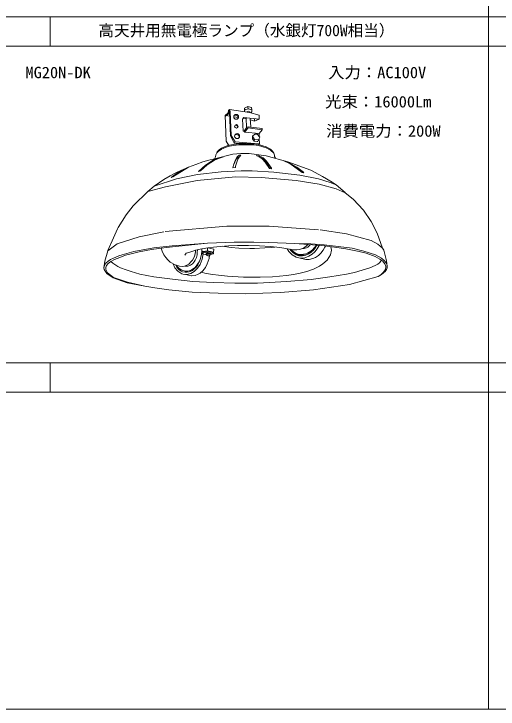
# Model space of a CAD drawing. Units: millimetres, scale not verified. Extents: x -1348 to 1152, y -2025 to -250.
# Drawn here: x -82 to 539, y -2025 to -1133 of the extents above; entities that cross this region are included whole.
import ezdxf
from ezdxf.enums import TextEntityAlignment as Align

# ---------------------------------------------------------------- set-up
doc = ezdxf.new("R2010")
doc.units = ezdxf.units.MM
doc.header["$LTSCALE"] = 5
doc.layers.add('0-0_絵', color=7, linetype='Continuous', lineweight=20)
doc.layers.add('0-2_枠', color=7, linetype='Continuous', lineweight=20)
doc.layers.add('0-1_文字', color=7, linetype='Continuous')
doc.styles.add('ＭＳ ゴシック', font='')
doc.styles.get('ＭＳ ゴシック').set_extended_font_data('MS Gothic')

msp = doc.modelspace()

# ---------------------------------------------------------------- linework, layer by layer
at = {"layer": '0-0_絵'}
for p, q in [((214.257, -1256.466), (214.134, -1259.16)), ((218.788, -1255.364), (218.287, -1252.289)), ((190.505, -1263.801), (194.754, -1264.465)), ((200.101, -1265.3), (205.92, -1266.21)), ((216.66, -1279.36), (216.274, -1266.59)), ((221.355, -1267.367), (221.918, -1278.287)), ((226.951, -1270.778), (232.65, -1268.471)), ((232.858, -1286.765), (232.899, -1290.431)), ((194.076, -1301.965), (190.562, -1296.528)), ((200.84, -1299.074), (231.95, -1300.083)), ((159.071, -1434.528), (153.22, -1435.899)), ((166.352, -1437.012), (166.5, -1433.238)), ((270.78, -1437.941), (268.762, -1434.487)), ((326.652, -1432.102), (326.654, -1432.082)), ((139.165, -1440.4), (137.582, -1442.57)), ((153.391, -1435.86), (151.224, -1436.386)), ((159.952, -1440.897), (165.39, -1442.118)), ((165.797, -1438.936), (165.834, -1437.715)), ((169.904, -1441.822), (174.158, -1440.934)), ((289.015, -1446.48), (283.847, -1446.343))]:
    msp.add_line(p, q, dxfattribs=at)
for points in [[(193.488, -1302.132), (190.562, -1296.528), (189.017, -1263.568), (193.161, -1260.225), (193.374, -1257.346), (194.654, -1255.853), (195.507, -1258.412), (196.787, -1289.336), (202.137, -1297.548), (200.84, -1299.074), (195.881, -1289.69), (194.529, -1259.438), (194.014, -1258.306), (193.694, -1258.625), (193.694, -1261.078), (189.322, -1264.81), (189.322, -1268.284)], [(213.238, -1266.188), (232.65, -1268.471), (232.588, -1263.062), (220.405, -1259.877), (194.654, -1255.853)], [(213.985, -1258.781), (213.907, -1254.088), (218.287, -1252.289), (223.059, -1253.618), (223.22, -1256.578), (222.094, -1256.099), (218.788, -1255.364), (214.257, -1256.466), (213.907, -1254.088)], [(222.234, -1260.381), (223.361, -1259.113), (223.22, -1256.578)], [(218.584, -1258.107), (216.863, -1258.872), (216.848, -1259.299)], [(218.584, -1258.107), (220.688, -1258.872), (220.879, -1260.21)], [(213.238, -1266.188), (211.533, -1268.365), (212.101, -1283.891), (213.522, -1283.986), (217.119, -1278.684), (218.634, -1278.116), (236.811, -1280.483), (236.811, -1282.093), (232.858, -1286.765), (214.374, -1285.122), (213.522, -1283.986)], [(216.317, -1267.997), (214.768, -1267.592), (212.425, -1267.226)], [(221.457, -1269.341), (226.951, -1270.778), (226.951, -1267.801)], [(214.374, -1285.122), (217.687, -1280.199), (218.634, -1279.726), (236.811, -1282.093)], [(226.158, -1296.401), (224.24, -1293.57), (224.332, -1290.374)], [(206.54, -1299.868), (199.931, -1300.755), (194.613, -1301.813), (190.514, -1302.974), (184.432, -1305.533), (181.35, -1307.612), (178.978, -1310.299), (178.44, -1311.758)], [(232.93, -1293.126), (233.008, -1300.04), (231.95, -1300.083), (202.137, -1297.548)], [(231.853, -1300.905), (225.938, -1300.063), (206.54, -1299.868)], [(226.98, -1294.574), (226.158, -1296.401), (230.175, -1297.04), (231.088, -1296.948), (232.093, -1294.94)], [(231.853, -1300.905), (241.615, -1303.915), (247.208, -1306.663), (249.761, -1309.516), (251.41, -1312.063), (247.208, -1308.079), (241.615, -1305.331), (231.853, -1302.321)], [(231.853, -1302.321), (225.938, -1301.479), (206.54, -1301.284), (199.931, -1302.171), (194.613, -1303.229), (190.514, -1304.39), (184.432, -1306.949), (180.131, -1309.85), (178.44, -1311.758), (177.266, -1314.064), (176.765, -1316.76), (175.465, -1319.1), (168.167, -1320.977), (160.315, -1323.282), (151.458, -1326.31), (142.195, -1329.878), (132.259, -1334.095), (125.824, -1337.249), (118.492, -1341.189), (110.6, -1345.929), (104.726, -1349.718), (98.018, -1354.344)], [(175.465, -1319.1), (198.792, -1313.262), (209.388, -1312.382)], [(199.087, -1330.67), (199.741, -1327.576), (203.246, -1319.629), (205.375, -1316.971), (207.238, -1316.925), (207.538, -1316.536), (209.427, -1314.764), (207.044, -1314.63), (204.589, -1316.662), (202.649, -1319.8), (201.359, -1322.731), (199.741, -1327.576)], [(202.581, -1328.45), (205.619, -1319.814), (207.238, -1316.925)], [(209.388, -1312.382), (219.798, -1312.371), (241.563, -1315.557), (269.415, -1322.924), (298.873, -1333.984), (314.086, -1341.725), (326.312, -1349.009)], [(248.587, -1331.185), (242.316, -1322.074), (237.823, -1317.885), (232.946, -1315.466), (228.81, -1315.017), (232.631, -1316.548)], [(232.631, -1316.548), (236.519, -1319.331), (240.414, -1323.36), (245.842, -1331.457), (248.56, -1331.975)], [(248.587, -1331.185), (248.56, -1331.975), (241.525, -1322.521), (236.922, -1318.99), (233.809, -1317.283)], [(251.41, -1312.063), (252.423, -1314.432), (252.651, -1316.349), (253.928, -1318.554)], [(184.149, -1335.764), (153.837, -1339.45), (126.664, -1345.078), (98.018, -1354.344), (89.998, -1361.347)], [(331.394, -1352.577), (324.045, -1349.457), (309.12, -1344.691), (284.889, -1340.011), (251.426, -1336.253), (223.95, -1334.668), (209.608, -1334.749), (184.149, -1335.764)], [(202.581, -1328.45), (202.25, -1330.218), (199.087, -1330.67)], [(288.589, -1336.86), (283.548, -1332.908), (280.303, -1330.681), (277.895, -1329.26)], [(90.074, -1361.281), (112.761, -1354.973), (153.243, -1346.946), (202.489, -1342.385), (235.466, -1343.029), (280.163, -1346.948), (309.83, -1351.936), (331.805, -1357.898), (343.024, -1362.644)], [(326.312, -1349.009), (331.409, -1352.583), (342.979, -1362.564)], [(90.466, -1360.905), (70.927, -1379.67), (62.038, -1390.895), (51.803, -1407.174), (50.888, -1408.871), (45.956, -1420.379), (38.754, -1436.96)], [(343.039, -1362.67), (353.494, -1371.17), (366.592, -1385.044), (376.56, -1399.507), (384.207, -1414.629), (390.884, -1433.713)], [(309.135, -1410.221), (245.803, -1405.54), (191.411, -1405.57), (112.293, -1412.569)], [(110.612, -1412.818), (78.654, -1419.294), (50.726, -1428.302), (38.669, -1437.265)], [(394.379, -1463.527), (392.462, -1465.438), (389.811, -1467.426), (385.467, -1469.963), (386.621, -1469.181), (389.291, -1467.354), (391.951, -1465.108), (393.804, -1462.964), (394.59, -1461.462), (395.181, -1459.014), (395.118, -1456.247), (393.711, -1453.411), (391.288, -1450.577), (387.73, -1447.72), (381.697, -1444.591), (370.187, -1440.304), (360.929, -1437.903), (343.889, -1434.434), (329.393, -1432.422), (313.102, -1430.519), (301.317, -1429.45), (278.342, -1427.898), (299.199, -1428.424), (316.117, -1429.593), (334.076, -1431.529), (352.162, -1433.935), (367.294, -1437.423), (382.018, -1442.312), (389.89, -1446.78), (393.532, -1449.82), (396.607, -1453.785), (396.055, -1449.893), (392.679, -1436.361), (390.884, -1433.713), (385.042, -1428.694), (376.692, -1424.105), (345.021, -1415.359), (310.882, -1410.405)], [(38.662, -1437.289), (34.891, -1450.469), (33.589, -1459.002), (34.033, -1460.933), (37.454, -1466.138), (45.634, -1471.683), (63.386, -1478.033), (85.975, -1482.493), (64.027, -1477.586), (45.927, -1471.228), (38.136, -1465.431), (35.879, -1461.072), (35.835, -1458.681), (37.026, -1455.801), (39.15, -1453.419), (42.236, -1450.977), (46.977, -1448.343), (53.924, -1445.549), (61.475, -1442.953), (70.276, -1440.556), (78.631, -1438.584), (94.571, -1435.649), (113.247, -1432.731), (166.363, -1427.286), (121.135, -1430.611), (97.591, -1433.415), (72.03, -1438.039), (56.978, -1442.145), (52.907, -1443.549), (45.903, -1446.487), (41.966, -1448.47), (38.885, -1450.653), (36.034, -1453.151), (34.419, -1455.941), (33.589, -1459.002)], [(124.987, -1455.074), (118.787, -1451.533), (115.386, -1448.604), (112.908, -1445.82), (110.475, -1442.321), (108.323, -1437.664), (107.055, -1433.724)], [(125.946, -1455.738), (127.254, -1458.221), (129.241, -1460.609), (131.733, -1462.664), (134.503, -1463.996), (137.72, -1464.746), (140.52, -1464.67), (142.788, -1464.207), (144.423, -1463.553), (147.161, -1462.206), (149.375, -1460.487), (151.747, -1458.065), (153.995, -1455.111), (155.389, -1452.774), (156.75, -1449.779), (157.57, -1447.171), (158.465, -1443.506), (158.799, -1441.443), (158.715, -1439.852), (159.13, -1439.031), (159.311, -1437.279), (159.161, -1435.38), (159.106, -1434.527)], [(324.831, -1432.201), (325.454, -1436.307), (324.41, -1442.343), (320.1, -1448.975), (314.695, -1454.026), (310.176, -1457.016), (302.495, -1460.659), (293.89, -1463.58), (285.28, -1465.786), (276.75, -1467.484), (267.87, -1468.823), (249.938, -1470.417), (234.12, -1471.142), (212.834, -1471.007), (192.197, -1469.793), (180.432, -1468.607), (173.16, -1467.715), (164.845, -1466.281), (158.211, -1464.692)], [(159.315, -1437.356), (159.998, -1438.038), (160.728, -1438.048), (166.352, -1437.012), (174.306, -1439.121), (174.417, -1435.273), (166.833, -1433.201), (159.516, -1434.427)], [(166.363, -1427.286), (189.47, -1426.319), (200.604, -1426.116), (226.051, -1426.108), (245.351, -1426.512), (278.342, -1427.898)], [(166.858, -1433.208), (174.331, -1432.398), (182.908, -1431.583), (193.402, -1430.629), (205.025, -1430.273), (218.913, -1430.196), (233.126, -1430.611), (247.302, -1431.718), (259.231, -1433.015), (267.194, -1434.174), (276.368, -1435.834), (281.174, -1435.976), (284.363, -1435.483), (287.224, -1434.69), (289.51, -1433.769), (291.313, -1432.67), (292.98, -1431.368), (295.222, -1429.133)], [(252.869, -1432.529), (248.908, -1432.804), (240.262, -1433.417), (226.653, -1434.09), (220.922, -1434.225), (206.758, -1433.731), (196.804, -1432.966), (185.151, -1431.431)], [(270.78, -1437.941), (275.048, -1442.427), (280.47, -1445.34), (283.847, -1446.343), (292.488, -1448.509), (297.084, -1448.414), (301.65, -1447.234), (305.184, -1445.669), (308.781, -1443.233), (311.999, -1440.107), (315.023, -1436.286), (317.19, -1432.669), (317.756, -1431.026)], [(305.567, -1430.458), (304.462, -1432.055), (302.95, -1433.921), (301.471, -1435.59), (299.232, -1437.535), (296.909, -1439.117), (294.967, -1440.135), (292.615, -1440.961), (289.781, -1441.621), (287.526, -1441.844)], [(296.171, -1431.605), (295.037, -1432.459), (293.442, -1433.291), (291.856, -1433.783), (290.327, -1434.166), (288.508, -1434.288)], [(289.015, -1446.48), (291.385, -1446.187), (296.338, -1444.228), (300.608, -1441.641), (304.22, -1438.38), (307.181, -1434.627), (309.688, -1430.241)], [(296.171, -1431.605), (297.55, -1430.423), (298.424, -1429.482)], [(307.069, -1429.972), (306.511, -1430.839), (304.777, -1433.597), (302.478, -1436.428), (299.702, -1439.005)], [(151.2, -1436.415), (151.084, -1438.012), (150.705, -1441.017), (149.703, -1444.213), (148.84, -1446.127), (147.176, -1449.077), (145.627, -1451.066), (142.373, -1454.091), (139.847, -1455.749), (136.929, -1456.946), (134.436, -1457.347), (130.55, -1457.068), (124.987, -1455.074)], [(128.407, -1463.255), (133.541, -1466.801), (136.395, -1467.458), (141.81, -1467.235), (145.083, -1466.086), (149.167, -1463.84), (153.655, -1459.359), (156.926, -1454.593), (159.657, -1448.023), (160.63, -1443.157), (160.954, -1441.171)], [(153.647, -1435.801), (153.397, -1439.328), (153.161, -1442.387), (152.432, -1445.57), (150.869, -1449.149), (149.378, -1451.443), (147.18, -1453.707), (144.493, -1455.623), (141.19, -1456.928), (137.678, -1456.771)], [(158.465, -1443.506), (156.941, -1448.384), (155.631, -1451.276), (153.819, -1454.251), (150.474, -1458.398), (147.37, -1460.736), (144.574, -1462.289), (141.317, -1463.15), (137.808, -1463.282)], [(139.165, -1440.4), (143.619, -1438.723), (150.09, -1436.646)], [(159.952, -1440.897), (160.174, -1440.305), (165.797, -1438.936), (174.158, -1440.934), (174.158, -1439.898), (165.908, -1437.752), (165.501, -1437.678), (159.064, -1439.158)], [(165.463, -1441.924), (165.324, -1441.727), (165.363, -1441.455), (164.858, -1441.186), (164.731, -1440.981), (164.745, -1440.639), (165.756, -1440.22), (167.279, -1440.066), (168.268, -1440.065), (169.43, -1440.165), (170.452, -1440.645), (170.133, -1440.834), (169.858, -1440.902), (169.877, -1441.125), (169.869, -1441.31), (169.067, -1440.915), (168.107, -1440.84), (166.967, -1440.873), (166.202, -1440.993), (165.766, -1441.166), (165.363, -1441.455)], [(165.463, -1441.924), (165.353, -1442.424), (165.524, -1442.918), (166.056, -1443.326), (166.827, -1443.547), (168.463, -1443.526), (169.248, -1443.214), (169.834, -1442.766), (170.013, -1442.44), (170.023, -1441.965), (169.834, -1441.764), (169.963, -1441.615), (169.869, -1441.31)], [(169.834, -1441.764), (169.516, -1441.58), (168.886, -1441.356), (168.204, -1441.277), (167.181, -1441.304), (166.347, -1441.401), (165.859, -1441.595), (165.463, -1441.924)], [(272.845, -1435.397), (274.258, -1437.167), (276.801, -1439.47), (279.263, -1441.124), (282.574, -1442.418), (286.713, -1442.911), (289.848, -1442.792), (293.008, -1442.255), (296.261, -1440.86), (298.164, -1439.854), (299.702, -1439.005), (296.504, -1441.198), (292.613, -1442.876), (288.248, -1443.733), (283.885, -1443.504), (280.226, -1442.224), (276.437, -1439.808), (273.891, -1437.371), (272.195, -1435.246)], [(287.526, -1441.844), (285.496, -1441.855), (283.007, -1441.457), (280.184, -1440.432), (277.923, -1439.213), (276.02, -1437.73), (273.91, -1435.545)], [(42.467, -1450.902), (44.871, -1452.895), (51.354, -1457.325), (54.794, -1458.881), (62.015, -1461.504), (68.683, -1463.797), (79.54, -1466.982), (97.56, -1470.358), (121.494, -1473.444), (147.818, -1476.469), (173.945, -1477.979), (201.618, -1478.733), (230.817, -1478.663), (268.398, -1476.667), (299.352, -1474.119), (323.454, -1470.748), (344.944, -1467.029), (355.078, -1464.814), (364.877, -1462.182), (374.611, -1458.946), (381.491, -1456.025), (385.027, -1454.113), (387.302, -1452.499), (388.861, -1450.593), (389.468, -1449.116), (389.464, -1449.127)], [(157.126, -1465.661), (160.462, -1462.681), (163.841, -1458.429), (166.141, -1454.022), (167.501, -1450.564), (168.58, -1446.853), (168.801, -1445.486), (168.913, -1444.052)], [(128.407, -1463.255), (124.682, -1459.093), (122.44, -1453.798)], [(125.946, -1455.738), (125.954, -1455.757), (125.962, -1455.776)], [(137.808, -1463.282), (133.523, -1462.19), (130.037, -1459.919), (127.255, -1456.919), (126.454, -1455.6)], [(396.607, -1453.785), (397.215, -1456.452), (397.107, -1458.949), (396.118, -1461.067), (394.379, -1463.527)], [(385.467, -1469.963), (348.742, -1480.259), (302.322, -1487.28), (259.955, -1490.755), (214.722, -1492.144), (179.968, -1491.65), (146.912, -1490.017), (116.965, -1487.082), (98.728, -1484.641), (85.975, -1482.493)], [(138.397, -1467.568), (146.053, -1469.265), (146.087, -1469.262), (146.147, -1469.257), (146.206, -1469.251)], [(146.266, -1469.246), (150.758, -1468.655), (154.427, -1467.221), (157.126, -1465.661)]]:
    msp.add_lwpolyline(points, dxfattribs=at)
for points in [[(233.736, -1291.379), (230.267, -1287.452), (227.436, -1287.544), (224.332, -1290.374), (226.98, -1294.574), (231.362, -1295.031), (232.093, -1294.94)], [(155.061, -1335.406), (157.45, -1334.783), (166.127, -1326.824), (175.665, -1320.847), (180.435, -1318.768), (187.032, -1316.833), (179.724, -1318.502), (174.35, -1320.604), (163.806, -1327.254)], [(290.031, -1337.104), (289.865, -1336.442), (281.117, -1329.868), (274.221, -1326.051), (267.742, -1323.017), (263.484, -1321.48), (266.272, -1322.6), (269.25, -1324.049), (273.902, -1326.669), (287.839, -1336.609), (289.683, -1337.208)], [(119.797, -1343.324), (122.087, -1342.451), (142.028, -1330.066), (132.562, -1334.77), (126.192, -1338.606)]]:
    msp.add_lwpolyline(points, close=True, dxfattribs=at)
for centre, radius in [((203.259, -1265.426), 3.161), ((203.529, -1277.655), 2.212), ((204.469, -1290.087), 3.161)]:
    msp.add_circle(centre, radius, dxfattribs=at)
for centre, radius in [((201.956, -1267.619), 4.207), ((202.616, -1279.189), 2.945), ((203.166, -1292.279), 4.207)]:
    msp.add_arc(centre, radius, 10.74784, 107.78118, dxfattribs=at)
at = {"layer": '0-2_枠'}
for p, q in [((527.055, -2024.712), (527.055, -249.712)), ((1152.055, -1137.212), (-1347.945, -1137.212)), ((-35.445, -1174.712), (-35.445, -1137.212)), ((-1347.945, -1174.712), (1152.055, -1174.712)), ((1152.055, -1580.962), (-1347.945, -1580.962)), ((-35.445, -1618.462), (-35.445, -1580.962)), ((-1347.945, -1618.462), (1152.055, -1618.462))]:
    msp.add_line(p, q, dxfattribs=at)
msp.add_lwpolyline([(-1347.945, -249.712), (-1347.945, -2024.712), (1152.055, -2024.712), (1152.055, -249.712)], close=True, dxfattribs=at)

# ---------------------------------------------------------------- texts
at = {"layer": '0-1_文字', "style": 'ＭＳ ゴシック'}
msp.add_text('高天井用無電極ランプ（水銀灯700W相当）', height=14.66, dxfattribs=at).set_placement((26.513, -1166.392), align=Align.BOTTOM_LEFT)
at = {"layer": '0-1_文字', "style": 'ＭＳ ゴシック', "width": 1.05}
for s, p in [('MG20N-DK', (-67.085, -1220.271)), ('入力：AC100V', (321.291, -1220.271)), ('光束：16000Lm', (317.447, -1257.771)), ('消費電力：200W', (318.729, -1295.271))]:
    msp.add_text(s, height=14.66, dxfattribs=at).set_placement(p, align=Align.BOTTOM_LEFT)

doc.saveas('drawing.dxf')
